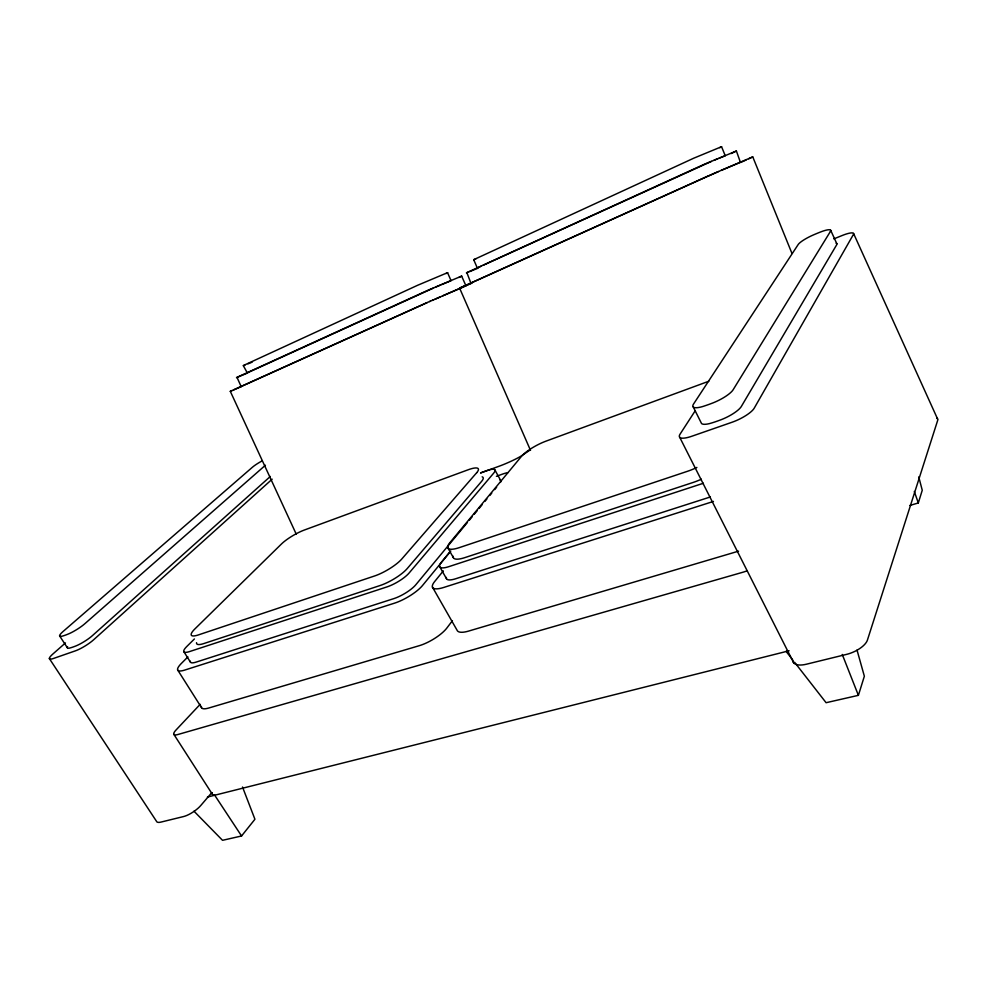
<?xml version="1.0" encoding="UTF-8"?>
<svg xmlns="http://www.w3.org/2000/svg" width="987" height="987" viewBox="0 0 987 987"><rect width="100%" height="100%" fill="white"/><g stroke="black" fill="none" stroke-linecap="round" stroke-linejoin="round"><path stroke-width="1.48" d="M241.149 386.559L236.991 377.33L427.815 290.326L461.632 276.101L465.987 285.897M794.547 662.228L826.094 702.707L858.394 695.341L864.353 676.218L857.024 650.075M909.792 505.467L918.305 502.963L922.253 490.255L918.749 476.918M247.305 372.926L243.345 365.671L243.962 365.252L417.501 285.329L447.555 272.671L451.071 280.715M246.762 373.123L433.515 288.031M240.68 386.744L430.332 301.158M695.132 410.888L680.08 434.132A19.432 5.342 -26.4 0 0 691.764 436.266L732.033 422.251A19.839 5.503 -25.9 0 0 754.253 408.124L853.385 234.524A15.632 3.171 -25.4 0 0 842.133 235.523L833.83 238.891M452.428 620.7L446.852 628.04A23.12 7.217 -30.3 0 1 419.253 645.695L208.738 708.024A21.356 5.799 -32.4 0 1 201.373 706.408M193.995 811.203L222.531 840.319L241.556 835.977L254.93 819.259L242.518 787.021M443.311 570.893L434.613 581.602A23.787 6.86 -29.6 0 0 443.829 587.425L713.453 501.421M450.134 551.622L441.325 562.331A19.049 5.317 -29.4 0 0 448.801 566.661L703.41 483.248M450.825 551.017L422.498 585.525A23.318 6.551 -30.1 0 1 394.541 603.156L184.754 670.074A21.517 5.256 -32 0 1 181.423 663.375L187.9 656.886M467.431 522.468L415.86 584.699A18.519 5.169 -30.1 0 1 393.69 598.665L196.142 662.104A17.161 4.195 -31.9 0 1 190.331 661.228M469.38 520.112L472.292 516.596M474.241 514.239L477.165 510.723M479.114 508.367L482.026 504.85M484.95 501.322L486.887 498.978M489.811 495.449L491.76 493.105M494.672 489.589L496.621 487.233M211.835 792.586L200.805 805.466A14.484 4.565 -34.1 0 1 183.508 816.57L160.943 822.097A14.373 4.441 -34.3 0 1 156.439 821.209L49.35 658.551M200.188 704.311L175.896 730.146A12.091 3.319 -32.9 0 0 177.685 734.575L742.964 572.213A15.249 5.589 -25.7 0 0 746.616 570.955M194.414 638.947L186.79 646.497A17.198 4.071 -31.8 0 0 189.529 651.58L386.892 586.932A18.556 5.021 -30.1 0 0 409.136 572.978L493.734 473.069A16.495 3.997 -28.8 0 0 486.616 470.7L480.817 472.81M272.165 479.176L93.642 639.761A14.99 2.961 -32 0 1 75.444 650.828L53.372 658.502A14.867 2.875 -32.1 0 1 52.78 654.097L65.463 642.932M270.315 476.462L92.519 635.542A14.793 2.887 -32 0 1 74.556 646.46A33.213 6.428 -31.9 0 1 69.275 648.151A14.78 2.875 -32 0 1 67.585 646.608M265.429 465.222L84.857 623.698A14.83 2.764 -31.9 0 1 69.571 633.469A33.287 6.169 -31.7 0 1 61.564 636.331A14.817 2.751 -31.9 0 1 62.958 631.594L252.364 467.283A11.93 1.949 -30 0 1 261.678 461.139M530.044 450.035L522.555 455.143A18.605 2.011 -23.8 0 1 499.323 466.148L480.57 472.983M725.297 155.86L721.559 146.705L719.782 147.692M447.679 272.683L446.124 273.535M480.879 266.305L477.338 268.057L473.698 259.68L693.701 158.216L721.559 146.705M740.435 162.386L736.401 150.999L731.182 153.553M471.527 282.862L470.861 283.096L466.863 272.597L704.619 164.138L736.401 150.999M461.719 276.113L458.967 277.47M530.512 450.368L459.584 288.081L708.839 175.723M791.993 253.499L752.773 156.896L748.701 158.821M470.861 283.096L712.676 174.008L752.686 156.896M483.149 265.256L711.417 161.399M746.098 160.005L740.743 162.436M427.248 302.553L230.292 391.308L296.285 534.238M709.345 175.624L718.524 171.541M429.616 301.59L433.651 299.678M432.257 300.418L471.872 283.158M434.971 299.209L440.214 296.902M721.213 170.369L740.941 162.127M442.534 295.878L462.854 287.192M233.808 389.865L240.877 386.805M436.229 286.847L440.461 285.058M471.49 283.072L459.584 288.081M714.132 160.227L717.857 158.685M247.527 373.049L236.485 377.639M464.248 286.588L465.333 286.131M232.081 390.605L230.292 391.345M441.682 284.552L450.356 280.987M469.565 271.647L477.807 268.254M247.959 363.858L252.104 362.155M468.196 272.202L466.395 272.856M719.153 158.179L724.298 156.156M475.771 259.001L473.772 259.729M244.973 365.079L243.345 365.671M708.826 381.241L545.996 441.14A21.22 5.169 -28.2 0 0 521.506 456.327L449.85 542.714A23.515 6.378 -29.2 0 0 459.276 547.637L687.557 471.268A26.131 7.649 -26.4 0 0 696.884 467.456M496.412 476.314L502.198 474.216A20.542 5.12 -28.7 0 1 507.935 472.625M710.344 496.967L455.649 578.764A19 5.478 -29.4 0 1 446.358 577.444M738.56 551.153L468.64 631.075A23.577 7.551 -29.7 0 1 457.067 630.224L432.454 587.129M207.418 797.064L214.722 795.238L241.556 835.977M789.131 650.778L786.195 651.519L792.684 659.847M59.602 635.887L67.289 647.657M173.786 734.242L212.328 794.202M177.697 670.025L201.533 707.654M183.853 651.679L190.429 662.129M439.647 566.624L446.445 578.616M447.839 547.847L453.391 557.692M494.882 469.874L500.656 480.472M679.735 437.327L793.696 662.82M693.293 407.026L701.547 423.534A19.419 5.293 -26.2 0 0 709.517 423.596A43.675 11.745 -26.1 0 0 719.474 420.314A19.481 5.317 -26.1 0 0 741.36 406.434L836.631 244.862A15.619 3.195 -25.6 0 0 836.149 243.246M830.721 230.366L836.865 243.826M853.582 233.512L937.65 419.117M842.269 654.455L858.394 695.341M914.295 491.44L918.305 502.963M936.712 418.143A15.076 4.873 -23.2 0 1 937.638 420.499L867.425 640.082A18.963 8.266 -23.8 0 1 846.612 654.369L806.391 664.214A18.58 8.056 -24.6 0 1 792.943 660.858M701.362 479.201A26.081 7.834 -26.4 0 1 693.219 482.421L464.877 557.606A23.466 6.539 -29.2 0 1 453.255 556.298M499.915 479.966A16.458 4.108 -28.8 0 1 500.471 482.384M482.174 476.807A20.443 4.96 -28.9 0 1 481.533 481.446L407.298 568.475A22.652 6.045 -30.1 0 1 380.081 585.525L203.815 643.561A21.159 5.034 -31.6 0 1 196.549 642.685M787.095 651.05A15.002 6.341 -25.1 0 1 783.468 652.197L216.363 794.819A11.943 3.788 -33.6 0 1 212.279 793.067M830.462 231.365L733.156 389.717A19.543 5.108 -26.2 0 1 711.171 403.584A43.823 11.276 -26.2 0 1 705.471 405.62A19.481 5.083 -26.3 0 1 693.565 404.004L798.175 244.542A15.619 3.06 -25.7 0 1 811.228 235.905A35.877 7.106 -25.7 0 1 819.444 232.426A15.656 3.06 -25.7 0 1 830.462 231.365M476.721 472.674L401.832 558.95A22.701 5.897 -30.1 0 1 374.542 575.989L198.412 634.912A21.196 4.898 -31.6 0 1 194.871 628.941L281.48 543.973A19.098 4.121 -30.4 0 1 304.255 530.068L468.22 469.75A20.468 4.836 -28.9 0 1 476.721 472.674"/></g></svg>
